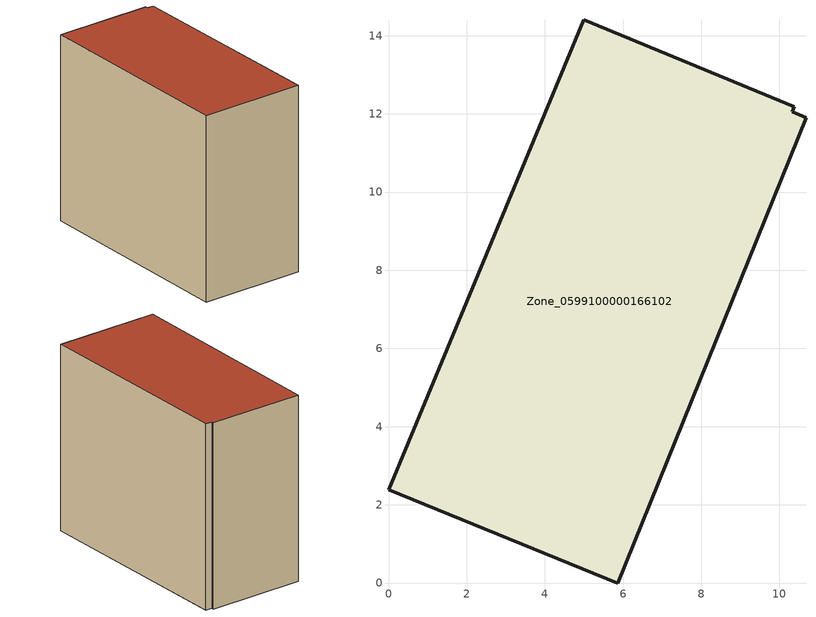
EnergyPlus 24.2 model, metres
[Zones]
Zone_0599100000166102
 floor ground (C_G): 0,2.38 5,14.4 10.38,12.19 10.32,12.05 10.68,11.9 5.87,0 z0
 wall outside (C_F): 0,2.38 5.87,0 10.68,11.9 10.32,12.05 10.38,12.19 5,14.4 0,2.38 z0:11.16
 roof outside (C_R): 5,14.4 0,2.38 5.87,0 10.68,11.9 10.32,12.05 10.38,12.19 z11.16
[BUILDING]
Pand.0599100000166102: North Axis=0; Terrain=City; Loads Convergence Tolerance Value=0.04; Temperature Convergence Tolerance Value=0.4; Solar Distribution=FullExterior; Maximum Number of Warmup Days=25; Minimum Number of Warmup Days=1
[Site:Location]
Rotterdam.The.Hague.AP_ZH_NLD Design_Conditions: Latitude=51.96; Longitude=4.45; Time Zone=1; Elevation=-4.5
[SITE:GROUNDTEMPERATURE:BUILDINGSURFACE]
18, 18, 18, 18, 18, 18, 18, 18, 18, 18, 18, 18
[MATERIAL] Thermal Absorptance=0.9; Solar Absorptance=0.7; Visible Absorptance=0.7
Name | Roughness | Thickness | Conductivity | Density | Specific Heat
G.TI.1946 | MediumSmooth | 0.15 | 1 | 540 | 1210
F.TI.1946 | Rough | 0.3 | 0.857143 | 1920 | 840
R.TI.1946 | MediumRough | 0.2 | 0.1 | 1500 | 1000
[CONSTRUCTION]
C_G: G.TI.1946
C_F: F.TI.1946
C_R: R.TI.1946
[ZONE]
Zone_0599100000166102: Type=1; Multiplier=1; Ceiling Height=Autocalculate; Volume=Autocalculate; Floor Area=autocalculate; Part of Total Floor Area=Yes
[ZONEINFILTRATION:DESIGNFLOWRATE]
Infil_Zone_0599100000166102: Zone or ZoneList or Space or SpaceList=Zone_0599100000166102; Schedule=AlwaysOn; Design Flow Rate Calculation Method=Flow/Area; Flow Rate per Floor Area=0.003; Constant Term Coefficient=1; Temperature Term Coefficient=0; Velocity Term Coefficient=0; Velocity Squared Term Coefficient=0
[HVACTEMPLATE:ZONE:IDEALLOADSAIRSYSTEM]
Zone_0599100000166102: Maximum Heating Supply Air Temperature=50; Minimum Cooling Supply Air Temperature=13; Maximum Heating Supply Air Humidity Ratio=0.0156; Minimum Cooling Supply Air Humidity Ratio=0.0077; Heating Limit=NoLimit; Cooling Limit=NoLimit; Dehumidification Control Type=ConstantSensibleHeatRatio; Cooling Sensible Heat Ratio=0.7; Dehumidification Setpoint=60; Humidification Control Type=None; Humidification Setpoint=30; Outdoor Air Method=None; Outdoor Air Flow Rate per Person=0.00944; Outdoor Air Flow Rate per Zone Floor Area=0; Outdoor Air Flow Rate per Zone=0; Demand Controlled Ventilation Type=None; Outdoor Air Economizer Type=NoEconomizer; Heat Recovery Type=None; Sensible Heat Recovery Effectiveness=0.7; Latent Heat Recovery Effectiveness=0.65
[ZONECONTROL:THERMOSTAT]
ThermostatControl_Zone_0599100000166102: Zone or ZoneList=Zone_0599100000166102; Control Type Schedule=DualSetpointControlType; Control 1=Thermostat_Zone_0599100000166102; Temperature Difference Between Cutout And Setpoint=0
[THERMOSTATSETPOINT:DUALSETPOINT]
Thermostat_Zone_0599100000166102: Heating Setpoint Temperature Schedule=HeatingSetpoint_Zone_0599100000166102; Cooling Setpoint Temperature Schedule=CoolingSetpoint_Zone_0599100000166102
[SCHEDULE:COMPACT]
HeatingSetpoint_Zone_0599100000166102: Through: 12/31, For: AllDays, Until: 24:00, 21
CoolingSetpoint_Zone_0599100000166102: Through: 12/31, For: AllDays, Until: 24:00, 24
DualSetpointControlType: Through: 12/31, For: AllDays, Until: 24:00, 4
AlwaysOn: Through: 12/31, For: AllDays, Until: 24:00, 1
